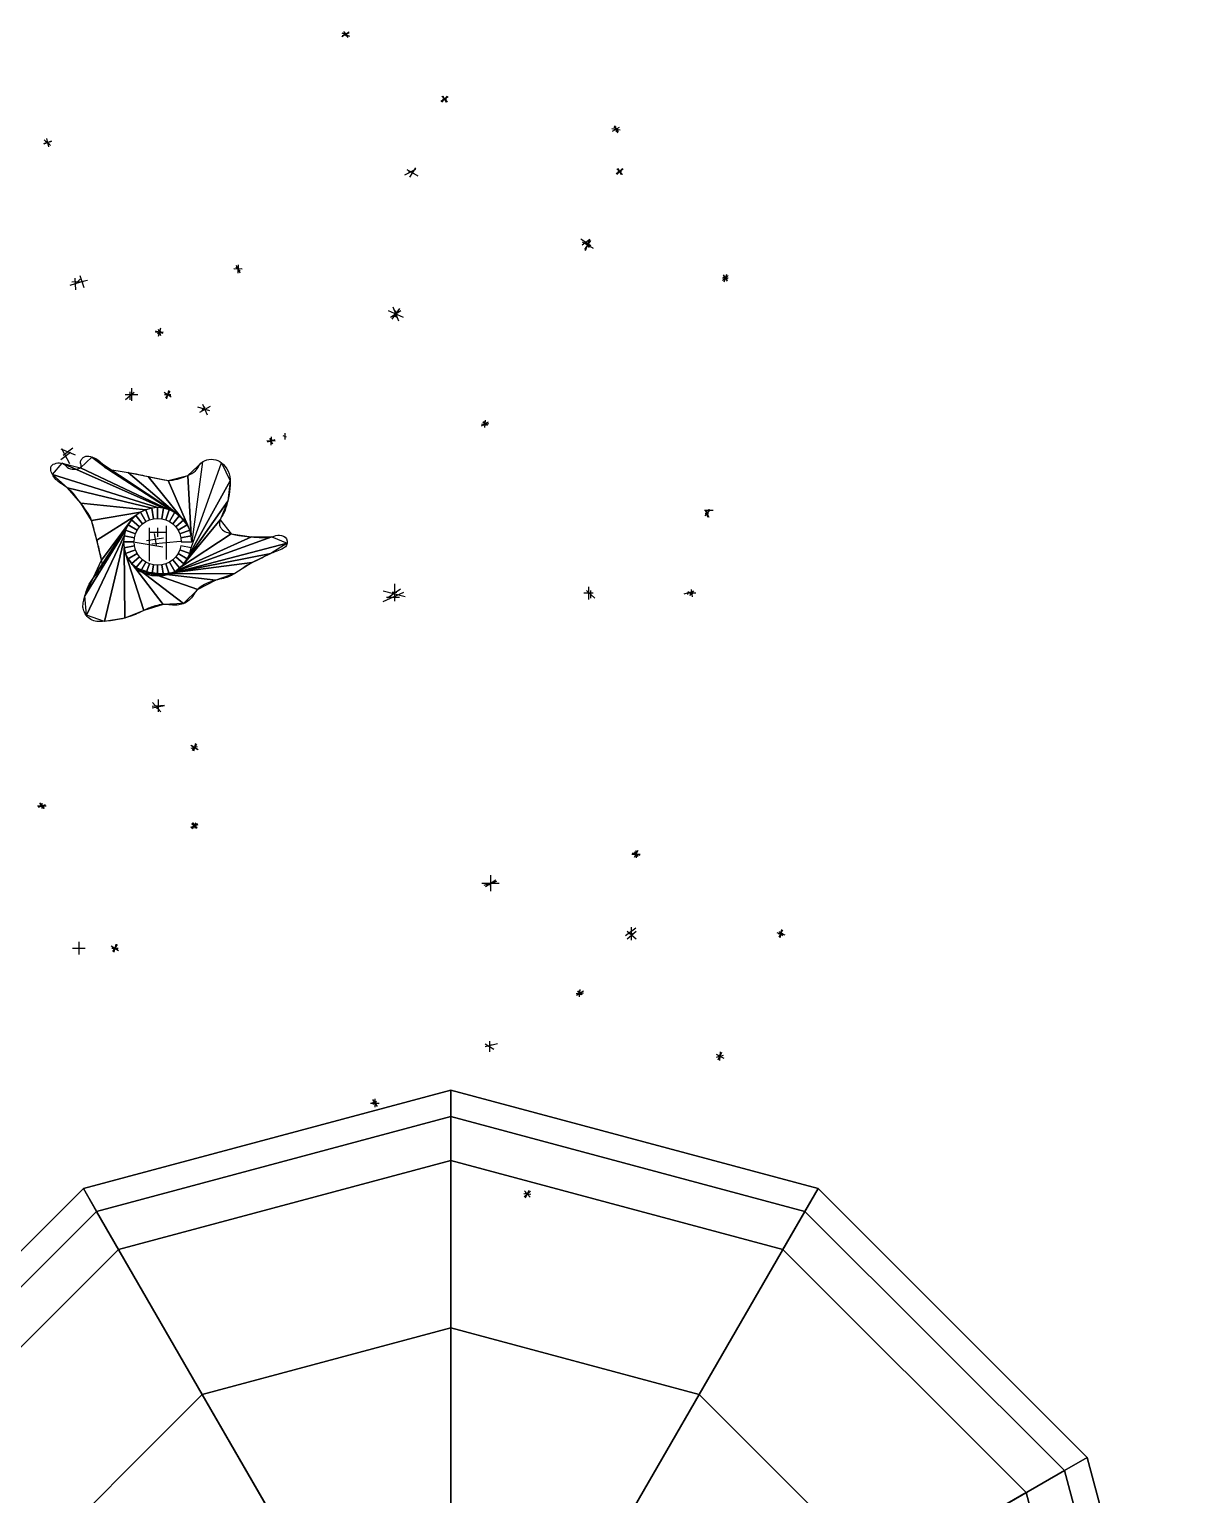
# Model space of a CAD drawing. Extents: x 8.63 to 15.1, y 10.88 to 15.71.
# Drawn here: x 11.683 to 13.263, y 13.711 to 15.713 of the extents above; entities that cross this region are included whole.
import ezdxf

# ---------------------------------------------------------------- set-up
doc = ezdxf.new("R2010")
doc.units = 0
doc.header["$LTSCALE"] = 1.25
doc.layers.get('0').update_dxf_attribs({"linetype": 'CONTINUOUS'})

# ---------------------------------------------------------------- blocks, each defined once
blk = doc.blocks.new('3DBR-WT')
at = {"color": 10}
blk.add_line((0, 0.5), (0, -0.5), dxfattribs=at)
at = {"color": 8}
blk.add_line((-0.5, 0), (0.5, 0), dxfattribs=at)

msp = doc.modelspace()

# ---------------------------------------------------------------- linework, layer by layer
at = {"color": 0}
msp.add_lwpolyline([(11.9459, 15.1205, -0.117832), (11.9546, 15.1092, -0.109862), (11.9576, 15.0943, -0.036437), (11.956, 15.0771, -0.034184), (11.9518, 15.0593, -0.070317), (11.9458, 15.0466, 0.121404), (11.943, 15.0389, 0.105675), (11.9435, 15.0342, 0.10563), (11.9459, 15.0302, 0.11787), (11.9522, 15.0259, 0.050289), (11.9692, 15.0214, 0.018663), (11.9848, 15.0195, 0.01497), (12.0042, 15.0185, 0.087147), (12.0176, 15.0205, -0.118281), (12.0275, 15.0214, -0.325615), (12.0354, 15.0137, -0.326103), (12.0305, 15.0039, -0.032273), (12.0212, 14.9999, 0.027106), (12.0101, 14.9952, 0.002318), (11.9871, 14.9838, 0.008478), (11.9809, 14.9806, 0.036344), (11.9742, 14.9763, -0.022039), (11.9634, 14.969, -0.092744), (11.9461, 14.9622, 0.069203), (11.9226, 14.9544, 0.147866), (11.9073, 14.94, -0.172152), (11.8935, 14.9281, -0.132721), (11.8764, 14.9264, 0.108842), (11.8556, 14.9252, 0.053805), (11.8404, 14.9192, -0.040641), (11.8206, 14.9107, -0.081395), (11.7775, 14.9036, -0.221332), (11.7623, 14.9107, -0.079922), (11.7576, 14.9185, -0.108313), (11.7565, 14.9252, -0.048517), (11.7577, 14.9331, -0.02389), (11.7623, 14.9485, -0.137674), (11.7775, 14.9701, 0.264867), (11.7827, 14.9835, 0.017693), (11.7812, 14.9914, 0.00755), (11.7769, 15.0098, 0.004346), (11.7709, 15.0325, 0.010497), (11.7681, 15.0418, 0.070056), (11.7635, 15.0514, 0.023562), (11.7448, 15.0768, 0.090241), (11.728, 15.0912, -0.118501), (11.7157, 15.103, -0.08154), (11.7127, 15.1099, -0.126697), (11.7128, 15.1147, -0.215241), (11.7159, 15.1185, -0.116434), (11.7244, 15.1205, -0.22855), (11.733, 15.1164, 0.214017), (11.7419, 15.1118, 0.07524), (11.7507, 15.1126, 0.190759), (11.7536, 15.1147, 0.274563), (11.7537, 15.1188, -0.2385), (11.7536, 15.1234, -0.087445), (11.7562, 15.1273, -0.110244), (11.7594, 15.1293, -0.136741), (11.7643, 15.1296, -0.06456), (11.774, 15.1263, -0.144236), (11.7837, 15.1174, 0.201708), (11.7915, 15.1118, 0.026586), (11.8044, 15.1094, -0.015616), (11.8264, 15.1059, -0.012911), (11.8492, 15.101, 0.016293), (11.8672, 15.0972, 0.100723), (11.8826, 15.0976, 0.063874), (11.9051, 15.1059, 0.158892), (11.9141, 15.1151, -0.171356), (11.9226, 15.1234, -0.140353), (11.9347, 15.1253, -0.14068)], format="xyb", close=True, dxfattribs=at)

# ---------------------------------------------------------------- block references
at = {"color": 0, "extrusion": (-0.191757, 0.50999, 0.838534), "xscale": 0.0116585988341397, "yscale": 0.0116585988341393, "zscale": 0.0116585988341401, "rotation": 102.9605191082381}
for p in [(-16.8676, -7.9296, 6.952), (-16.963, -7.7076, 7.0546), (-16.963, -7.7076, 7.0546), (-17.1521, -7.6788, 6.7745)]:
    msp.add_blockref('3DBR-WT', p, dxfattribs=at)
at = {"color": 0, "extrusion": (-0.410351, 0.909902, -0.060754), "xscale": 0.0116585988341398, "yscale": 0.01165859883414, "zscale": 0.0116585988341407, "rotation": 124.2579133163268}
msp.add_blockref('3DBR-WT', (-17.5008, 2.0735, 9.2276), dxfattribs=at)
at = {"color": 0, "extrusion": (0.444362, 0.845816, -0.295189), "xscale": 0.0116585988341406, "yscale": 0.01165859883414, "zscale": 0.0116585988341397, "rotation": 163.7610976883101}
msp.add_blockref('3DBR-WT', (-3.4206, 7.2094, 18.2223), dxfattribs=at)
at = {"color": 0, "extrusion": (0.592786, 0.746571, -0.302053), "xscale": 0.01165859883414, "yscale": 0.01165859883414, "zscale": 0.0116585988341401, "rotation": 200.8324845132006}
for p in [(0.1176, 7.6312, 18.403), (-0.1312, 7.4438, 18.5371)]:
    msp.add_blockref('3DBR-WT', p, dxfattribs=at)
at = {"color": 0, "extrusion": (0.657416, -0.253197, 0.709715), "xscale": 0.0116585988341393, "yscale": 0.0116585988341404, "zscale": 0.0116585988341398, "rotation": 240.0289235614503}
for p in [(18.9767, -2.9207, 5.3171), (18.9704, -3.2587, 5.3439)]:
    msp.add_blockref('3DBR-WT', p, dxfattribs=at)
at = {"color": 0, "extrusion": (0.422283, -0.077568, -0.903139), "xscale": 0.0116585988341394, "yscale": 0.01165859883414, "zscale": 0.0116585988341402, "rotation": 144.3611298479229}
msp.add_blockref('3DBR-WT', (17.5756, 9.0572, 2.9932), dxfattribs=at)
at = {"color": 0, "extrusion": (0.268328, 0.746595, -0.608766), "xscale": 0.0116585988341393, "yscale": 0.0116585988341399, "zscale": 0.0116585988341395, "rotation": 163.1280918156365}
msp.add_blockref('3DBR-WT', (-6.4805, 12.4345, 14.2576), dxfattribs=at)
at = {"color": 0, "extrusion": (0.806275, 0.548846, 0.220654), "xscale": 0.0116585988341398, "yscale": 0.0116585988341399, "zscale": 0.0116585988341397, "rotation": 131.1254361014189}
msp.add_blockref('3DBR-WT', (5.851, -3.0551, 18.8766), dxfattribs=at)
at = {"color": 0, "extrusion": (-0.191558, 0.870682, 0.453011), "xscale": 0.0116585988341398, "yscale": 0.0116585988341402, "zscale": 0.0116585988341401, "rotation": 111.2880439523864}
msp.add_blockref('3DBR-WT', (-14.7775, -4.2597, 12.0573), dxfattribs=at)
at = {"color": 0, "extrusion": (-0.168446, 0.014967, 0.985597), "xscale": 0.0116585988341408, "yscale": 0.0116585988341406, "zscale": 0.0116585988341399, "rotation": 21.18307236515669}
msp.add_blockref('3DBR-WT', (-16.5331, 10.4185, -0.0988), dxfattribs=at)
at = {"color": 0, "extrusion": (0.649166, 0.733919, 0.199866), "xscale": 0.0116585988341391, "yscale": 0.0116585988341401, "zscale": 0.011658598834139, "rotation": 180.0392254405072}
msp.add_blockref('3DBR-WT', (1.538, -2.2485, 19.3514), dxfattribs=at)
at = {"color": 0, "extrusion": (-0.421772, 0.895471, -0.142269), "xscale": 0.0174878982512095, "yscale": 0.01748789825121, "zscale": 0.0174878982512103, "rotation": 165.8454724314168}
msp.add_blockref('3DBR-WT', (-17.6526, 2.7807, 8.5297), dxfattribs=at)
at = {"color": 0, "extrusion": (0.208463, 0.47797, 0.853281), "xscale": 0.0174878982512099, "yscale": 0.0174878982512101, "zscale": 0.0174878982512106, "rotation": 172.4107346301178}
for p in [(-4.9853, -15.4988, 11.2728), (-5.2441, -15.6173, 11.0884)]:
    msp.add_blockref('3DBR-WT', p, dxfattribs=at)
at = {"color": 0, "extrusion": (0.196047, 0.735026, -0.649078), "xscale": 0.0174878982512102, "yscale": 0.0174878982512098, "zscale": 0.0174878982512105, "rotation": 207.6629289229577}
msp.add_blockref('3DBR-WT', (-8.0486, 12.7589, 12.9174), dxfattribs=at)
at = {"color": 0, "extrusion": (0.896947, -0.215529, -0.386047), "xscale": 0.0174878982512106, "yscale": 0.0174878982512104, "zscale": 0.0174878982512095, "rotation": 19.25511634242302}
msp.add_blockref('3DBR-WT', (17.8993, 4.4966, 7.3313), dxfattribs=at)
at = {"color": 0, "extrusion": (-0.415956, -0.297664, 0.859288), "xscale": 0.0174878982512105, "yscale": 0.0174878982512098, "zscale": 0.0174878982512097, "rotation": 69.7025687060722}
msp.add_blockref('3DBR-WT', (-5.657, 16.7096, -8.1033), dxfattribs=at)
at = {"color": 0, "extrusion": (0.24039, 0.873048, 0.424263), "xscale": 0.0116585988341397, "yscale": 0.01165859883414, "zscale": 0.0116585988341404, "rotation": 129.8433600272142}
msp.add_blockref('3DBR-WT', (-7.4546, -6.1017, 17.0304), dxfattribs=at)
at = {"color": 0, "extrusion": (0.136169, 0.044867, 0.989669), "xscale": 0.0116585988341404, "yscale": 0.0116585988341403, "zscale": 0.0116585988341401, "rotation": 158.7420230631699}
for p in [(10.8671, -15.771, 4.0025), (10.6299, -15.725, 4.1051)]:
    msp.add_blockref('3DBR-WT', p, dxfattribs=at)
at = {"color": 0, "extrusion": (0.880804, 0.471532, -0.042915), "xscale": 0.0116585988341396, "yscale": 0.01165859883414, "zscale": 0.0116585988341405, "rotation": 189.3222878188159}
msp.add_blockref('3DBR-WT', (7.9153, 2.4629, 17.7234), dxfattribs=at)
at = {"color": 0, "extrusion": (0.657251, -0.458108, -0.598463), "xscale": 0.0116585988341393, "yscale": 0.0116585988341404, "zscale": 0.0116585988341402, "rotation": 336.9289942650987}
msp.add_blockref('3DBR-WT', (19.836, 1.933, 0.521), dxfattribs=at)
at = {"color": 0, "extrusion": (0.74469, 0.626599, -0.229806), "xscale": 0.0116585988341403, "yscale": 0.0116585988341399, "zscale": 0.0116585988341395, "rotation": 30.3183705512422}
msp.add_blockref('3DBR-WT', (3.6288, 5.6998, 18.7568), dxfattribs=at)
at = {"color": 0, "extrusion": (0.739316, -0.637522, 0.216743), "xscale": 0.0116585988341398, "yscale": 0.01165859883414, "zscale": 0.0116585988341398, "rotation": 60.35558399223154}
msp.add_blockref('3DBR-WT', (19.8928, 1.3096, -0.1921), dxfattribs=at)
at = {"color": 0, "extrusion": (0.546842, -0.314987, 0.775723), "xscale": 0.0174878982512101, "yscale": 0.0174878982512099, "zscale": 0.0174878982512103, "rotation": 220.4670073157048}
msp.add_blockref('3DBR-WT', (19.1769, -0.9484, 2.8101), dxfattribs=at)
at = {"color": 0, "extrusion": (-0.19662, 0.905092, 0.377026), "xscale": 0.0174878982512099, "yscale": 0.0174878982512098, "zscale": 0.0174878982512095, "rotation": 152.8424085510641}
msp.add_blockref('3DBR-WT', (-14.7439, -3.2533, 12.197), dxfattribs=at)
at = {"color": 0, "extrusion": (0.080454, 0.699439, 0.710149), "xscale": 0.0233171976682796, "yscale": 0.0233171976682801, "zscale": 0.0233171976682801, "rotation": 157.6977738429729}
msp.add_blockref('3DBR-WT', (-10.3526, -10.8564, 12.6501), dxfattribs=at)
at = {"color": 0, "extrusion": (0.9354, 0.345945, -0.073137), "xscale": 0.0233171976682798, "yscale": 0.0233171976682801, "zscale": 0.0233171976682799, "rotation": 154.2253582577251}
msp.add_blockref('3DBR-WT', (10.1465, 2.5609, 16.5997), dxfattribs=at)
at = {"color": 0, "extrusion": (0.581873, -0.715816, -0.386047), "xscale": 0.0174878982512102, "yscale": 0.0174878982512099, "zscale": 0.0174878982512108, "rotation": 19.25511634242287}
for p in [(19.12, -0.3876, -4.3973), (18.73, -0.2159, -3.7262)]:
    msp.add_blockref('3DBR-WT', p, dxfattribs=at)
at = {"color": 0, "extrusion": (0.174858, -0.938771, 0.296874), "xscale": 0.0116585988341402, "yscale": 0.0116585988341402, "zscale": 0.0116585988341408, "rotation": 243.932936535545}
msp.add_blockref('3DBR-WT', (14.4616, 5.4858, -11.7704), dxfattribs=at)
at = {"color": 0, "extrusion": (0.354387, -0.000377153, 0.935099), "xscale": 0.0116585988341395, "yscale": 0.0116585988341401, "zscale": 0.0116585988341399, "rotation": 162.5460231291311}
msp.add_blockref('3DBR-WT', (15.3115, -10.4576, 5.8285), dxfattribs=at)
at = {"color": 0, "extrusion": (0.936798, 0.081479, -0.34025), "xscale": 0.0116585988341396, "yscale": 0.0116585988341401, "zscale": 0.0116585988341394, "rotation": 230.4760656452233}
msp.add_blockref('3DBR-WT', (14.2136, 6.1116, 11.7642), dxfattribs=at)
at = {"color": 0, "extrusion": (0.234667, 5.13167e-18, 0.972076), "xscale": 0.0174878982512106, "yscale": 0.0174878982512106, "zscale": 0.0174878982512098, "rotation": 270}
for p in [(15.2138, -11.2896, 3.6156), (14.4576, -11.0506, 4.2989)]:
    msp.add_blockref('3DBR-WT', p, dxfattribs=at)
at = {"color": 0, "extrusion": (-0.747106, 0.526822, 0.405328), "xscale": 0.0174878982512098, "yscale": 0.0174878982512101, "zscale": 0.0174878982512101, "rotation": 150.1092278714997}
msp.add_blockref('3DBR-WT', (-19.2441, 1.1552, -0.4656), dxfattribs=at)
at = {"color": 0, "extrusion": (-0.136763, -0.153021, 0.978714), "xscale": 0.0116585988341411, "yscale": 0.0116585988341394, "zscale": 0.0116585988341401, "rotation": 9.170012783109279}
for p in [(-1.2864, 19.0645, -2.9051), (-0.8361, 18.6135, -2.0746)]:
    msp.add_blockref('3DBR-WT', p, dxfattribs=at)
at = {"color": 0, "extrusion": (0.868189, -0.247891, 0.429882), "xscale": 0.0116585988341398, "yscale": 0.0116585988341399, "zscale": 0.0116585988341406, "rotation": 276.9976531663995}
for p in [(17.8887, -2.1464, 6.9955), (17.1417, -1.5555, 7.4301)]:
    msp.add_blockref('3DBR-WT', p, dxfattribs=at)
at = {"color": 0, "extrusion": (0.16708, 0.96771, 0.188739), "xscale": 0.0116585988341394, "yscale": 0.0116585988341398, "zscale": 0.0116585988341408, "rotation": 222.4517468509344}
for p in [(-9.1106, -2.1607, 16.9079), (-9.1683, -1.3104, 16.3)]:
    msp.add_blockref('3DBR-WT', p, dxfattribs=at)
at = {"color": 0, "extrusion": (0.225183, 0.909116, 0.35043), "xscale": 0.0174878982512103, "yscale": 0.0174878982512101, "zscale": 0.0174878982512095, "rotation": 170.7594236973474}
msp.add_blockref('3DBR-WT', (-7.9182, -4.6494, 17.0679), dxfattribs=at)
at = {"color": 0, "extrusion": (0.430715, -0.204923, 0.878915), "xscale": 0.0174878982512094, "yscale": 0.0174878982512102, "zscale": 0.0174878982512102, "rotation": 232.5496049385058}
msp.add_blockref('3DBR-WT', (18.8421, -2.9512, 3.449), dxfattribs=at)
at = {"color": 0, "extrusion": (0.244133, -0.763048, -0.598463), "xscale": 0.0116585988341398, "yscale": 0.0116585988341399, "zscale": 0.0116585988341402, "rotation": 336.9289942651007}
for p in [(16.3443, -5.3963, -9.3276), (16.2307, -5.01, -8.6422)]:
    msp.add_blockref('3DBR-WT', p, dxfattribs=at)
at = {"color": 0, "extrusion": (0.200418, -0.955435, 0.216743), "xscale": 0.0116585988341399, "yscale": 0.01165859883414, "zscale": 0.0116585988341395, "rotation": 60.35558399223061}
for p in [(15.1587, 3.9002, -11.7585), (15.1258, 3.6312, -11.0112)]:
    msp.add_blockref('3DBR-WT', p, dxfattribs=at)
at = {"color": 0, "extrusion": (0.972159, 0.045788, -0.229806), "xscale": 0.0116585988341405, "yscale": 0.0116585988341399, "zscale": 0.0116585988341407, "rotation": 30.31837055124085}
for p in [(14.5782, 4.2141, 12.3685), (13.7951, 4.1375, 12.482)]:
    msp.add_blockref('3DBR-WT', p, dxfattribs=at)
at = {"color": 0, "extrusion": (0.936561, 0.325629, -0.129689), "xscale": 0.0116585988341396, "yscale": 0.0116585988341399, "zscale": 0.01165859883414, "rotation": 228.8287710881984}
msp.add_blockref('3DBR-WT', (10.3649, 3.9098, 15.95), dxfattribs=at)
at = {"color": 0, "extrusion": (0.848484, 0.117783, 0.515948), "xscale": 0.0087439491256053, "yscale": 0.0087439491256046, "zscale": 0.0087439491256048, "rotation": 163.4784469574012}
msp.add_blockref('3DBR-WT', (13.3583, -5.5568, 12.9988), dxfattribs=at)
at = {"color": 0, "extrusion": (0.058006, 0.831212, 0.552921), "xscale": 0.02331719766828, "yscale": 0.0233171976682797, "zscale": 0.0233171976682796, "rotation": 147.632899322249}
msp.add_blockref('3DBR-WT', (-10.6539, -7.6082, 14.0526), dxfattribs=at)
at = {"color": 0, "extrusion": (0.683944, 0.23177, 0.69174), "xscale": 0.0233171976682791, "yscale": 0.0233171976682797, "zscale": 0.0233171976682794, "rotation": 192.9503928481635}
msp.add_blockref('3DBR-WT', (10.5638, -10.0109, 12.5223), dxfattribs=at)
at = {"color": 0, "extrusion": (0.337619, -0.878938, 0.33687), "xscale": 0.0116585988341398, "yscale": 0.0116585988341398, "zscale": 0.0116585988341396, "rotation": 256.9136387009814}
msp.add_blockref('3DBR-WT', (16.647, 5.0157, -8.6512), dxfattribs=at)
at = {"color": 0, "extrusion": (0.802848, 0.500358, 0.324156), "xscale": 0.01165859883414, "yscale": 0.0116585988341399, "zscale": 0.0116585988341405, "rotation": 258.5786215831541}
msp.add_blockref('3DBR-WT', (6.1048, -4.9412, 18.0336), dxfattribs=at)
at = {"color": 0, "extrusion": (0.885254, -0.153021, -0.439215), "xscale": 0.0116585988341405, "yscale": 0.0116585988341403, "zscale": 0.0116585988341397, "rotation": 232.4263291161053}
for p in [(16.979, 5.3832, 8.3442), (16.8682, 5.1686, 8.4468)]:
    msp.add_blockref('3DBR-WT', p, dxfattribs=at)
at = {"color": 0, "extrusion": (0, 0.96771, 0.252067), "xscale": 0.0116585988341402, "yscale": 0.01165859883414, "zscale": 0.0116585988341407, "rotation": 180}
msp.add_blockref('3DBR-WT', (-12.6112, -2.6631, 14.8647), dxfattribs=at)
at = {"color": 0, "extrusion": (0.550681, -0.121073, 0.825889), "xscale": 0.0466343953365594, "yscale": 0.0466343953365604, "zscale": 0.0466343953365598, "rotation": 284.9070012965416}
msp.add_blockref('3DBR-WT', (17.2103, -6.5157, 5.3005), dxfattribs=at)
at = {"color": 0, "extrusion": (-0.574801, -0.190791, 0.79574), "xscale": 0.04663439533656, "yscale": 0.0466343953365599, "zscale": 0.0466343953365601, "rotation": 67.35757711044059}
msp.add_blockref('3DBR-WT', (-10.5128, 13.1349, -9.1139), dxfattribs=at)
at = {"color": 0, "extrusion": (-0.118182, 0.709094, 0.695139), "xscale": 0.0233171976682792, "yscale": 0.0233171976682794, "zscale": 0.0233171976682805, "rotation": 180.0000000000005}
msp.add_blockref('3DBR-WT', (-14.1623, -8.4572, 9.7152), dxfattribs=at)
at = {"color": 0, "extrusion": (0, -0.845018, 0.534738), "xscale": 0.0233171976682804, "yscale": 0.0233171976682796, "zscale": 0.02331719766828}
msp.add_blockref('3DBR-WT', (11.8585, 8.6231, -12.3247), dxfattribs=at)
at = {"color": 0, "extrusion": (0.962365, 2.33714e-16, -0.27176), "xscale": 0.02331719766828, "yscale": 0.02331719766828, "zscale": 0.0233171976682805, "rotation": 270}
msp.add_blockref('3DBR-WT', (14.9434, 4.4334, 11.4064), dxfattribs=at)
at = {"color": 0, "extrusion": (0.317196, -0.930655, 0.182396), "xscale": 0.0349757965024202, "yscale": 0.0349757965024201, "zscale": 0.03497579650242, "rotation": 298.1534799114832}
msp.add_blockref('3DBR-WT', (16.3475, 3.0053, -9.8256), dxfattribs=at)
at = {"color": 0, "extrusion": (0.005161, 0.910901, 0.412593), "xscale": 0.0349757965024198, "yscale": 0.0349757965024199, "zscale": 0.0349757965024202, "rotation": 149.4157343852047}
msp.add_blockref('3DBR-WT', (-12.0965, -5.1304, 14.1548), dxfattribs=at)
at = {"color": 0, "extrusion": (0.670233, 3.20159e-16, -0.742151), "xscale": 0.0174878982512101, "yscale": 0.0174878982512101, "zscale": 0.01748789825121, "rotation": 270}
msp.add_blockref('3DBR-WT', (14.9426, 9.9675, 7.5341), dxfattribs=at)
at = {"color": 0, "extrusion": (0.756146, 0.526822, 0.388203), "xscale": 0.0174878982512102, "yscale": 0.0174878982512098, "zscale": 0.0174878982512103, "rotation": 299.0237646842733}
msp.add_blockref('3DBR-WT', (5.1418, -6.2768, 17.7082), dxfattribs=at)
at = {"color": 0, "extrusion": (0.30185, -0.896554, 0.324156), "xscale": 0.0116585988341401, "yscale": 0.0116585988341399, "zscale": 0.0116585988341407, "rotation": 258.5786215831547}
msp.add_blockref('3DBR-WT', (16.6928, 4.1642, -9.299), dxfattribs=at)
at = {"color": 0, "extrusion": (0.06158, 0.96771, -0.24443), "xscale": 0.0116585988341398, "yscale": 0.0116585988341401, "zscale": 0.0116585988341407, "rotation": 345.407650478664}
msp.add_blockref('3DBR-WT', (-11.6133, 4.7455, 15.0071), dxfattribs=at)
at = {"color": 0, "extrusion": (0.234667, -0.271511, 0.933388), "xscale": 0.0174878982512106, "yscale": 0.0174878982512097, "zscale": 0.0174878982512096, "rotation": 321.1059511277124}
msp.add_blockref('3DBR-WT', (18.6431, 3.5079, -0.445), dxfattribs=at)
at = {"color": 0, "extrusion": (-0.747106, -0.641376, 0.174554), "xscale": 0.0174878982512094, "yscale": 0.01748789825121, "zscale": 0.0174878982512101, "rotation": 11.49321829758107}
msp.add_blockref('3DBR-WT', (-3.496, 4.0836, -18.1949), dxfattribs=at)
at = {"color": 0, "extrusion": (0.234667, -0.774274, -0.587734), "xscale": 0.0174878982512107, "yscale": 0.01748789825121, "zscale": 0.0174878982512095, "rotation": 10.10015362518089}
msp.add_blockref('3DBR-WT', (15.6387, -5.6099, -9.1645), dxfattribs=at)
at = {"color": 0, "extrusion": (0.16708, 0.876479, 0.451518), "xscale": 0.0116585988341393, "yscale": 0.0116585988341402, "zscale": 0.0116585988341399, "rotation": 225.5047200223657}
msp.add_blockref('3DBR-WT', (-8.9395, -6.6136, 15.3712), dxfattribs=at)
at = {"color": 0, "extrusion": (-0.136763, -0.420295, 0.897022), "xscale": 0.0116585988341407, "yscale": 0.01165859883414, "zscale": 0.0116585988341401, "rotation": 344.2647613563741}
msp.add_blockref('3DBR-WT', (6.7658, 16.3311, -6.8881), dxfattribs=at)
at = {"color": 0, "extrusion": (0.868189, -0.358096, 0.343535), "xscale": 0.0116585988341397, "yscale": 0.01165859883414, "zscale": 0.0116585988341403, "rotation": 293.6151823163839}
msp.add_blockref('3DBR-WT', (18.1598, -0.8761, 5.4206), dxfattribs=at)
at = {"color": 0, "extrusion": (-0.136763, -0.687043, -0.71363), "xscale": 0.0116585988341408, "yscale": 0.0116585988341399, "zscale": 0.01165859883414, "rotation": 319.9078062547334}
for p in [(8.6148, -11.2675, -12.2959), (8.8244, -11.3877, -12.1933)]:
    msp.add_blockref('3DBR-WT', p, dxfattribs=at)
at = {"color": 0, "extrusion": (0, -0.785869, 0.618392), "xscale": 0.0116585988341402, "yscale": 0.0116585988341398, "zscale": 0.0116585988341401}
msp.add_blockref('3DBR-WT', (11.7004, 9.7535, -10.9695), dxfattribs=at)
at = {"color": 0, "extrusion": (-0.72057, -0.684869, 0.108315), "xscale": 0.0116585988341398, "yscale": 0.0116585988341401, "zscale": 0.0116585988341397, "rotation": 329.5912363473226}
msp.add_blockref('3DBR-WT', (-2.5596, 2.8883, -18.3703), dxfattribs=at)
at = {"color": 0, "extrusion": (0.16708, -0.735427, 0.656682), "xscale": 0.011658598834139, "yscale": 0.0116585988341398, "zscale": 0.0116585988341406, "rotation": 32.09996310982868}
msp.add_blockref('3DBR-WT', (14.8528, 8.1788, -8.2902), dxfattribs=at)
at = {"color": 0, "extrusion": (0.868189, -0.192529, -0.457364), "xscale": 0.0116585988341396, "yscale": 0.0116585988341404, "zscale": 0.0116585988341406, "rotation": 37.53850914071149}
msp.add_blockref('3DBR-WT', (16.8561, 4.5133, 7.1921), dxfattribs=at)
at = {"color": 0, "extrusion": (0.225471, 0.96771, 0.112698), "xscale": 0.0116585988341401, "yscale": 0.0116585988341401, "zscale": 0.0116585988341408, "rotation": 244.1872508070444}
msp.add_blockref('3DBR-WT', (-8.8756, -0.3207, 17.1176), dxfattribs=at)
at = {"color": 0, "extrusion": (0.107209, 0.500358, 0.859155), "xscale": 0.0116585988341401, "yscale": 0.0116585988341405, "zscale": 0.0116585988341401, "rotation": 194.0033326178132}
msp.add_blockref('3DBR-WT', (-9.1782, -13.6816, 10.0233), dxfattribs=at)
at = {"color": 0, "extrusion": (0.814301, -0.153021, 0.55991), "xscale": 0.0116585988341407, "yscale": 0.0116585988341402, "zscale": 0.0116585988341399, "rotation": 242.774272135851}
for p in [(16.6459, -4.0423, 8.8581), (16.5755, -4.2734, 8.9607)]:
    msp.add_blockref('3DBR-WT', p, dxfattribs=at)
at = {"color": 0, "extrusion": (0.682215, -0.243652, 0.689359), "xscale": 0.0233171976682801, "yscale": 0.0233171976682795, "zscale": 0.0233171976682798, "rotation": 297.3881534964858}
msp.add_blockref('3DBR-WT', (17.8402, -3.7232, 5.7103), dxfattribs=at)
at = {"color": 0, "extrusion": (0, -0.788213, 0.615403), "xscale": 0.0233171976682804, "yscale": 0.0233171976682795, "zscale": 0.0233171976682803}
msp.add_blockref('3DBR-WT', (12.3131, 9.9287, -10.7029), dxfattribs=at)
at = {"color": 0, "extrusion": (0.028534, 0.526822, 0.849497), "xscale": 0.0174878982512104, "yscale": 0.0174878982512096, "zscale": 0.0174878982512098, "rotation": 227.8065134800904}
msp.add_blockref('3DBR-WT', (-11.7046, -12.0978, 9.1995), dxfattribs=at)
at = {"color": 0, "extrusion": (0.581873, -0.810492, 0.067284), "xscale": 0.0174878982512102, "yscale": 0.01748789825121, "zscale": 0.0174878982512102, "rotation": 359.0671906038673}
msp.add_blockref('3DBR-WT', (18.6025, 1.7313, -4.3635), dxfattribs=at)
at = {"color": 0, "extrusion": (0.974427, 1.42478e-16, 0.224703), "xscale": 0.0174878982512102, "yscale": 0.0174878982512102, "zscale": 0.0174878982512094, "rotation": 270}
msp.add_blockref('3DBR-WT', (14.4773, -1.4172, 12.5064), dxfattribs=at)
at = {"color": 0, "extrusion": (0.243525, 0.96771, -0.065067), "xscale": 0.0116585988341402, "yscale": 0.01165859883414, "zscale": 0.0116585988341406, "rotation": 284.4969064416684}
msp.add_blockref('3DBR-WT', (-8.7922, 2.5886, 17.0088), dxfattribs=at)
at = {"color": 0, "extrusion": (0.772686, -0.247891, -0.584385), "xscale": 0.0116585988341401, "yscale": 0.0116585988341398, "zscale": 0.0116585988341394, "rotation": 259.3813837209535}
msp.add_blockref('3DBR-WT', (17.6677, 5.6858, 5.3689), dxfattribs=at)
at = {"color": 0, "extrusion": (0.234667, -0.969745, 0.067284), "xscale": 0.0174878982512106, "yscale": 0.01748789825121, "zscale": 0.0174878982512103, "rotation": 359.0671906038672}
msp.add_blockref('3DBR-WT', (15.338, 2.1509, -10.9071), dxfattribs=at)
at = {"color": 0, "extrusion": (-0.747106, -0.367891, 0.553614), "xscale": 0.0174878982512097, "yscale": 0.01748789825121, "zscale": 0.0174878982512105, "rotation": 48.34798646664714}
msp.add_blockref('3DBR-WT', (-7.4108, 10.7925, -13.6867), dxfattribs=at)
at = {"color": 0, "extrusion": (0.200418, -0.049629, 0.978453), "xscale": 0.0116585988341398, "yscale": 0.0116585988341402, "zscale": 0.0116585988341401, "rotation": 347.1611437772434}
msp.add_blockref('3DBR-WT', (16.9255, -8.3278, 3.2371), dxfattribs=at)
at = {"color": 0, "extrusion": (0.972159, -0.08708, -0.217542), "xscale": 0.0116585988341408, "yscale": 0.0116585988341401, "zscale": 0.0116585988341407, "rotation": 356.3562979148028}
msp.add_blockref('3DBR-WT', (15.3794, 3.8714, 10.7139), dxfattribs=at)
at = {"color": 0, "extrusion": (0.244133, -0.966017, -0.08491), "xscale": 0.01165859883414, "yscale": 0.01165859883414, "zscale": 0.0116585988341396, "rotation": 327.3187683639338}
msp.add_blockref('3DBR-WT', (15.7479, 0.5274, -10.8641), dxfattribs=at)
at = {"color": 0, "extrusion": (-0.136763, -0.986958, -0.08491), "xscale": 0.0116585988341406, "yscale": 0.01165859883414, "zscale": 0.0116585988341395, "rotation": 327.3187683639354}
for p in [(10.0847, 0.1814, -15.8521), (10.308, 0.0893, -15.7495)]:
    msp.add_blockref('3DBR-WT', p, dxfattribs=at)
at = {"color": 0, "extrusion": (0, -0.184481, 0.982836), "xscale": 0.0116585988341402, "yscale": 0.0116585988341403, "zscale": 0.0116585988341401}
msp.add_blockref('3DBR-WT', (12.1551, 14.2831, -1.1275), dxfattribs=at)
at = {"color": 0, "extrusion": (-0.72057, -0.444236, 0.532384), "xscale": 0.0116585988341407, "yscale": 0.0116585988341398, "zscale": 0.0116585988341403, "rotation": 3.902062871503516}
msp.add_blockref('3DBR-WT', (-5.7478, 10.781, -14.2743), dxfattribs=at)
at = {"color": 0, "extrusion": (0.16708, -0.121304, 0.978453), "xscale": 0.0116585988341388, "yscale": 0.0116585988341403, "zscale": 0.0116585988341402, "rotation": 347.1611437772421}
msp.add_blockref('3DBR-WT', (18.6912, -1.3767, 1.7482), dxfattribs=at)
at = {"color": 0, "extrusion": (0.868189, -0.446009, -0.217542), "xscale": 0.0116585988341395, "yscale": 0.01165859883414, "zscale": 0.0116585988341407, "rotation": 356.3562979148032}
msp.add_blockref('3DBR-WT', (18.2107, 2.3807, 4.125), dxfattribs=at)

# ---------------------------------------------------------------- meshes
at = {"color": 0}
mesh = msp.add_polymesh((2, 36), dxfattribs=dict(at, n_close=True))
for k, corner in enumerate([(11.9051, 15.0127, 0.1632), (11.9044, 15.0208, 0.1632), (11.9023, 15.0286, 0.1632), (11.8989, 15.036, 0.1632), (11.8942, 15.0426, 0.1632), (11.8885, 15.0484, 0.1632), (11.8818, 15.0531, 0.1632), (11.8744, 15.0565, 0.1632), (11.8666, 15.0586, 0.1632), (11.8585, 15.0593, 0.1632), (11.8504, 15.0586, 0.1632), (11.8425, 15.0565, 0.1632), (11.8352, 15.0531, 0.1632), (11.8285, 15.0484, 0.1632), (11.8228, 15.0426, 0.1632), (11.8181, 15.036, 0.1632), (11.8147, 15.0286, 0.1632), (11.8126, 15.0208, 0.1632), (11.8119, 15.0127, 0.1632), (11.8126, 15.0046, 0.1632), (11.8147, 14.9967, 0.1632), (11.8181, 14.9894, 0.1632), (11.8228, 14.9827, 0.1632), (11.8285, 14.9769, 0.1632), (11.8352, 14.9723, 0.1632), (11.8425, 14.9688, 0.1632), (11.8504, 14.9667, 0.1632), (11.8585, 14.966, 0.1632), (11.8666, 14.9667, 0.1632), (11.8744, 14.9688, 0.1632), (11.8818, 14.9723, 0.1632), (11.8885, 14.9769, 0.1632), (11.8942, 14.9827, 0.1632), (11.8989, 14.9894, 0.1632), (11.9023, 14.9967, 0.1632), (11.9044, 15.0046, 0.1632), (11.9198, 15.1218), (11.8997, 15.1033), (11.8728, 15.0966), (11.8454, 15.1019), (11.818, 15.1074), (11.7904, 15.1121), (11.7686, 15.1285), (11.7529, 15.1139), (11.728, 15.1199), (11.7147, 15.1048), (11.7352, 15.0863), (11.7537, 15.0654), (11.7682, 15.0417), (11.7756, 15.0147), (11.782, 14.9875), (11.7711, 14.9639), (11.7592, 14.9389), (11.7611, 14.9123), (11.7861, 14.9039), (11.8137, 14.9085), (11.8396, 14.9188), (11.8661, 14.927), (11.8938, 14.9283), (11.9132, 14.9477), (11.9379, 14.9603), (11.9641, 14.9694), (11.9878, 14.9842), (12.0129, 14.9965), (12.0354, 15.0109), (12.0144, 15.0196), (11.9865, 15.0194), (11.9589, 15.0237), (11.9438, 15.0425), (11.9542, 15.0683), (11.9576, 15.096), (11.9459, 15.1205)]):
    mesh.set_mesh_vertex(divmod(k, 36), corner)
mesh = msp.add_polymesh((2, 36), dxfattribs=dict(at, n_close=True))
for k, corner in enumerate([(11.9051, 15.0127, 0.1632), (11.9044, 15.0208, 0.1632), (11.9023, 15.0286, 0.1632), (11.8989, 15.036, 0.1632), (11.8942, 15.0426, 0.1632), (11.8885, 15.0484, 0.1632), (11.8818, 15.0531, 0.1632), (11.8744, 15.0565, 0.1632), (11.8666, 15.0586, 0.1632), (11.8585, 15.0593, 0.1632), (11.8504, 15.0586, 0.1632), (11.8425, 15.0565, 0.1632), (11.8352, 15.0531, 0.1632), (11.8285, 15.0484, 0.1632), (11.8228, 15.0426, 0.1632), (11.8181, 15.036, 0.1632), (11.8147, 15.0286, 0.1632), (11.8126, 15.0208, 0.1632), (11.8119, 15.0127, 0.1632), (11.8126, 15.0046, 0.1632), (11.8147, 14.9967, 0.1632), (11.8181, 14.9894, 0.1632), (11.8228, 14.9827, 0.1632), (11.8285, 14.9769, 0.1632), (11.8352, 14.9723, 0.1632), (11.8425, 14.9688, 0.1632), (11.8504, 14.9667, 0.1632), (11.8585, 14.966, 0.1632), (11.8666, 14.9667, 0.1632), (11.8744, 14.9688, 0.1632), (11.8818, 14.9723, 0.1632), (11.8885, 14.9769, 0.1632), (11.8942, 14.9827, 0.1632), (11.8989, 14.9894, 0.1632), (11.9023, 14.9967, 0.1632), (11.9044, 15.0046, 0.1632), (11.8906, 15.0127, 0.6995), (11.8901, 15.0182, 0.6995), (11.8886, 15.0236, 0.6995), (11.8863, 15.0287, 0.6995), (11.8831, 15.0333, 0.6995), (11.8791, 15.0372, 0.6995), (11.8745, 15.0404, 0.6995), (11.8695, 15.0428, 0.6995), (11.8641, 15.0442, 0.6995), (11.8585, 15.0447, 0.6995), (11.8529, 15.0442, 0.6995), (11.8475, 15.0428, 0.6995), (11.8425, 15.0404, 0.6995), (11.8379, 15.0372, 0.6995), (11.8339, 15.0333, 0.6995), (11.8307, 15.0287, 0.6995), (11.8284, 15.0236, 0.6995), (11.8269, 15.0182, 0.6995), (11.8264, 15.0127, 0.6995), (11.8269, 15.0071, 0.6995), (11.8284, 15.0017, 0.6995), (11.8307, 14.9966, 0.6995), (11.8339, 14.9921, 0.6995), (11.8379, 14.9881, 0.6995), (11.8425, 14.9849, 0.6995), (11.8475, 14.9825, 0.6995), (11.8529, 14.9811, 0.6995), (11.8585, 14.9806, 0.6995), (11.8641, 14.9811, 0.6995), (11.8695, 14.9825, 0.6995), (11.8745, 14.9849, 0.6995), (11.8791, 14.9881, 0.6995), (11.8831, 14.9921, 0.6995), (11.8863, 14.9966, 0.6995), (11.8886, 15.0017, 0.6995), (11.8901, 15.0071, 0.6995)]):
    mesh.set_mesh_vertex(divmod(k, 36), corner)
mesh = msp.add_polymesh((12, 9), dxfattribs=dict(at, m_close=True))
for k, corner in enumerate([(12.2513, 13.2599, 3.0429), (12.6726, 13.2599, 2.9852), (12.9375, 13.2599, 2.8122), (13.2264, 13.2599, 2.3394), (13.2625, 13.2599, 1.9589), (13.1662, 13.2599, 1.3823), (12.9375, 13.2599, 0.9786), (12.6245, 13.2599, 0.8748), (12.3958, 13.2599, 0.8518), (12.2523, 13.2562, 3.0429), (12.6172, 13.4668, 2.9852), (12.8466, 13.5992, 2.8122), (13.0968, 13.7437, 2.3394), (13.1281, 13.7618, 1.9589), (13.0447, 13.7136, 1.3823), (12.8466, 13.5992, 0.9786), (12.5755, 13.4427, 0.8748), (12.3774, 13.3284, 0.8518), (12.2551, 13.2534, 3.0429), (12.4657, 13.6183, 2.9852), (12.5982, 13.8477, 2.8122), (12.7426, 14.0979, 2.3394), (12.7607, 14.1291, 1.9589), (12.7125, 14.0457, 1.3823), (12.5982, 13.8477, 0.9786), (12.4417, 13.5766, 0.8748), (12.3273, 13.3785, 0.8518), (12.2588, 13.2524, 3.0429), (12.2588, 13.6737, 2.9852), (12.2588, 13.9386, 2.8122), (12.2588, 14.2275, 2.3394), (12.2588, 14.2636, 1.9589), (12.2588, 14.1673, 1.3823), (12.2588, 13.9386, 0.9786), (12.2588, 13.6256, 0.8748), (12.2588, 13.3968, 0.8518), (12.2626, 13.2534, 3.0429), (12.0519, 13.6183, 2.9852), (11.9195, 13.8477, 2.8122), (11.775, 14.0979, 2.3394), (11.757, 14.1291, 1.9589), (11.8051, 14.0457, 1.3823), (11.9195, 13.8477, 0.9786), (12.076, 13.5766, 0.8748), (12.1904, 13.3785, 0.8518), (12.2654, 13.2562, 3.0429), (11.9005, 13.4668, 2.9852), (11.6711, 13.5992, 2.8122), (11.4209, 13.7437, 2.3394), (11.3896, 13.7618, 1.9589), (11.473, 13.7136, 1.3823), (11.6711, 13.5992, 0.9786), (11.9422, 13.4427, 0.8748), (12.1402, 13.3284, 0.8518), (12.2664, 13.2599, 3.0429), (11.845, 13.2599, 2.9852), (11.5802, 13.2599, 2.8122), (11.2913, 13.2599, 2.3394), (11.2551, 13.2599, 1.9589), (11.3514, 13.2599, 1.3823), (11.5802, 13.2599, 0.9786), (11.8932, 13.2599, 0.8748), (12.1219, 13.2599, 0.8518), (12.2654, 13.2637, 3.0429), (11.9005, 13.053, 2.9852), (11.6711, 12.9206, 2.8122), (11.4209, 12.7761, 2.3394), (11.3896, 12.7581, 1.9589), (11.473, 12.8062, 1.3823), (11.6711, 12.9206, 0.9786), (11.9422, 13.0771, 0.8748), (12.1402, 13.1915, 0.8518), (12.2626, 13.2664, 3.0429), (12.0519, 12.9015, 2.9852), (11.9195, 12.6722, 2.8122), (11.775, 12.422, 2.3394), (11.757, 12.3907, 1.9589), (11.8051, 12.4741, 1.3823), (11.9195, 12.6722, 0.9786), (12.076, 12.9432, 0.8748), (12.1904, 13.1413, 0.8518), (12.2588, 13.2674, 3.0429), (12.2588, 12.8461, 2.9852), (12.2588, 12.5813, 2.8122), (12.2588, 12.2923, 2.3394), (12.2588, 12.2562, 1.9589), (12.2588, 12.3525, 1.3823), (12.2588, 12.5813, 0.9786), (12.2588, 12.8943, 0.8748), (12.2588, 13.123, 0.8518), (12.2551, 13.2664, 3.0429), (12.4657, 12.9015, 2.9852), (12.5982, 12.6722, 2.8122), (12.7426, 12.422, 2.3394), (12.7607, 12.3907, 1.9589), (12.7125, 12.4741, 1.3823), (12.5982, 12.6722, 0.9786), (12.4417, 12.9432, 0.8748), (12.3273, 13.1413, 0.8518), (12.2523, 13.2637, 3.0429), (12.6172, 13.053, 2.9852), (12.8466, 12.9206, 2.8122), (13.0968, 12.7761, 2.3394), (13.1281, 12.7581, 1.9589), (13.0447, 12.8062, 1.3823), (12.8466, 12.9206, 0.9786), (12.5755, 13.0771, 0.8748), (12.3774, 13.1915, 0.8518)]):
    mesh.set_mesh_vertex(divmod(k, 9), corner)

doc.saveas('drawing.dxf')
